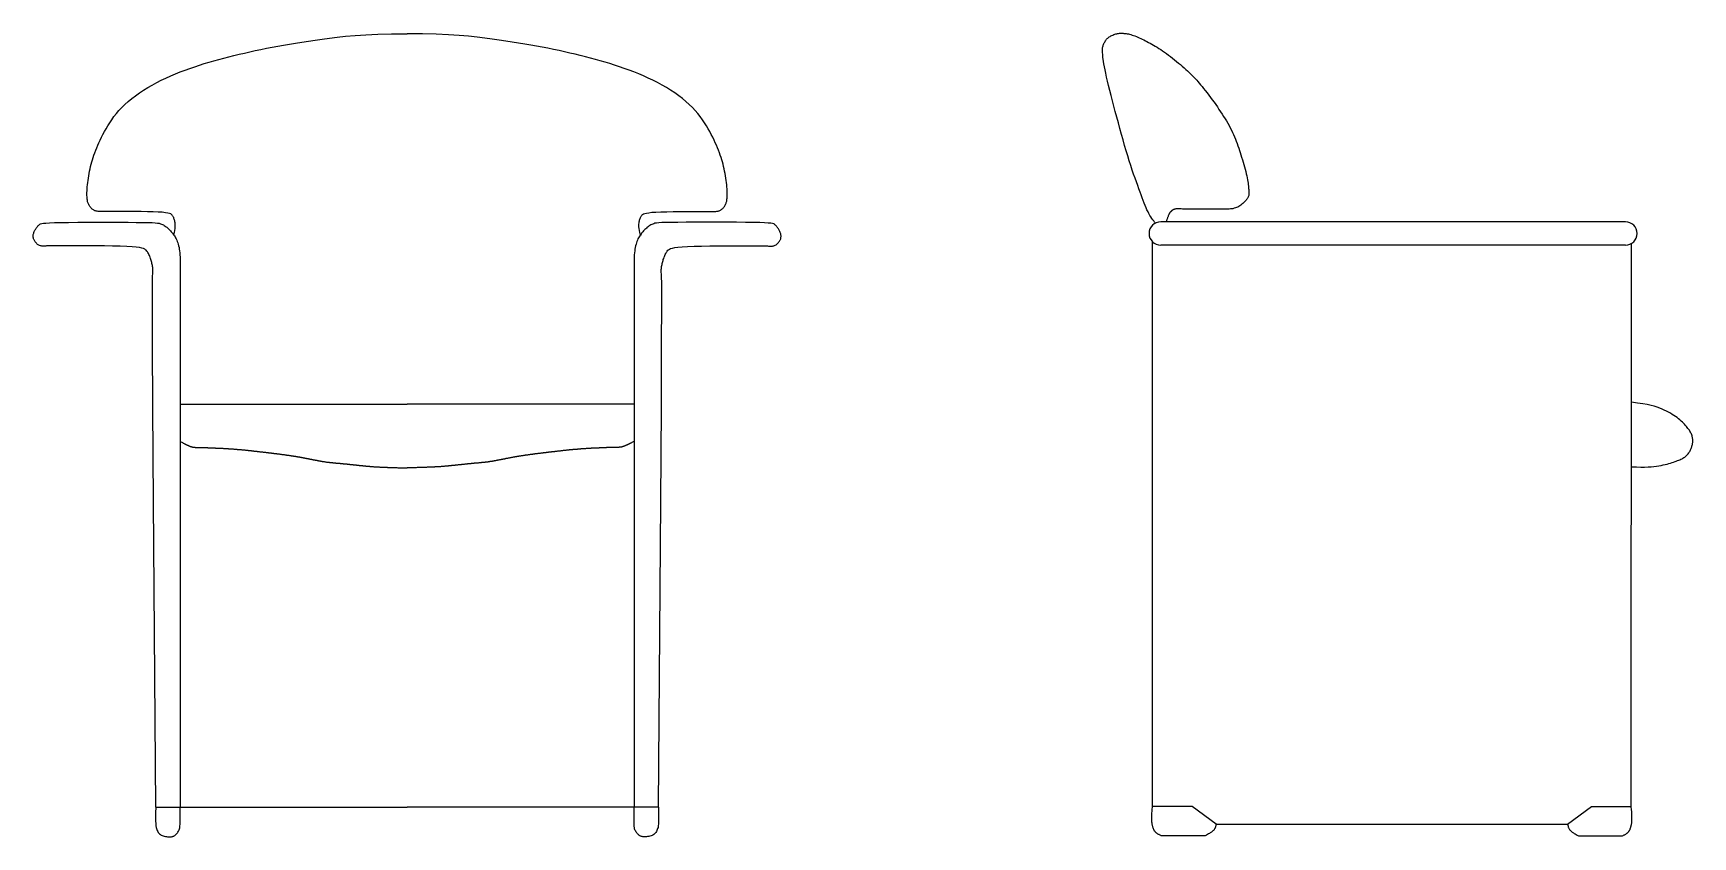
# Model space of a CAD drawing. Header units: millimetres. Extents: x 421 to 3085, y -1408 to 277.
# Drawn here: x 1963.5 to 2141.5, y -1023.9 to -937.6 of the extents above; entities that cross this region are included whole.
import ezdxf

# ---------------------------------------------------------------- set-up
doc = ezdxf.new("R2010")
doc.units = ezdxf.units.MM

msp = doc.modelspace()

# ---------------------------------------------------------------- linework, layer by layer
at = {"color": 18, "linetype": 'Continuous', "true_color": 0x000000}
for p, q in [((2134.29, -957.85), (2084.43, -957.85)), ((2083.56, -1020.59), (2083.56, -959.94)), ((2134.29, -960.35), (2084.43, -960.35)), ((2134.9, -1020.59), (2134.95, -960.17)), ((2130.65, -1020.59), (2134.9, -1020.59)), ((2089.2, -1023.77), (2084.56, -1023.77)), ((2090.37, -1022.5), (2128.09, -1022.5)), ((2129.26, -1023.77), (2133.9, -1023.77))]:
    msp.add_line(p, q, dxfattribs=at)
at = {"color": 18, "true_color": 0x000000}
for p, q in [((2087.81, -1020.59), (2083.56, -1020.59)), ((2090.37, -1022.5), (2087.81, -1020.59)), ((2128.09, -1022.5), (2130.65, -1020.59))]:
    msp.add_line(p, q, dxfattribs=at)
at = {"color": 18, "linetype": 'Continuous', "true_color": 0x000000}
for points in [[(1978.56, -959.27), (1978.62, -959.01), (1978.66, -958.78), (1978.69, -958.57), (1978.7, -958.39), (1978.71, -958.23), (1978.7, -958.1), (1978.69, -957.97), (1978.67, -957.86), (1978.65, -957.75), (1978.63, -957.66), (1978.6, -957.57), (1978.57, -957.48), (1978.54, -957.4), (1978.5, -957.33), (1978.46, -957.26), (1978.42, -957.19), (1978.38, -957.13), (1978.32, -957.07), (1978.23, -957.01), (1978.1, -956.96), (1977.91, -956.91), (1977.65, -956.87), (1977.31, -956.83), (1976.88, -956.8), (1976.34, -956.78), (1975.72, -956.76), (1975.05, -956.75), (1974.35, -956.74), (1973.64, -956.74), (1972.97, -956.73), (1972.35, -956.73), (1971.81, -956.74), (1971.37, -956.74), (1971.03, -956.74), (1970.77, -956.74), (1970.58, -956.73), (1970.44, -956.73), (1970.34, -956.72), (1970.27, -956.71), (1970.21, -956.7), (1970.15, -956.68), (1970.09, -956.66), (1970.04, -956.63), (1969.98, -956.6), (1969.92, -956.57), (1969.87, -956.54), (1969.81, -956.5), (1969.77, -956.46), (1969.72, -956.42), (1969.68, -956.37), (1969.64, -956.33), (1969.6, -956.28), (1969.57, -956.23), (1969.54, -956.19), (1969.5, -956.14), (1969.47, -956.08), (1969.44, -956.03), (1969.42, -955.98), (1969.39, -955.92), (1969.36, -955.86), (1969.34, -955.79), (1969.31, -955.72), (1969.29, -955.63), (1969.28, -955.54), (1969.26, -955.43), (1969.25, -955.31), (1969.24, -955.18), (1969.23, -955.03), (1969.23, -954.87), (1969.23, -954.7), (1969.24, -954.52), (1969.25, -954.32), (1969.27, -954.1), (1969.29, -953.88), (1969.32, -953.64), (1969.35, -953.4), (1969.39, -953.15), (1969.43, -952.9), (1969.47, -952.65), (1969.52, -952.4), (1969.57, -952.15), (1969.62, -951.91), (1969.68, -951.66), (1969.75, -951.42), (1969.82, -951.18), (1969.9, -950.93), (1969.98, -950.69), (1970.07, -950.43), (1970.17, -950.17), (1970.28, -949.91), (1970.39, -949.64), (1970.52, -949.36), (1970.65, -949.07), (1970.79, -948.78), (1970.95, -948.48), (1971.11, -948.17), (1971.29, -947.86), (1971.47, -947.54), (1971.68, -947.22), (1971.89, -946.89), (1972.13, -946.56), (1972.39, -946.23), (1972.67, -945.9), (1972.98, -945.57), (1973.31, -945.25), (1973.67, -944.93), (1974.05, -944.62), (1974.45, -944.31), (1974.87, -944.01), (1975.31, -943.72), (1975.77, -943.44), (1976.24, -943.17), (1976.72, -942.91), (1977.21, -942.66), (1977.71, -942.42), (1978.22, -942.19), (1978.73, -941.97), (1979.25, -941.76), (1979.77, -941.56), (1980.28, -941.38), (1980.8, -941.2), (1981.31, -941.03), (1981.82, -940.87), (1982.34, -940.71), (1982.86, -940.56), (1983.38, -940.41), (1983.91, -940.27), (1984.45, -940.13), (1985, -939.99), (1985.56, -939.86), (1986.12, -939.73), (1986.7, -939.6), (1987.28, -939.47), (1987.88, -939.34), (1988.48, -939.22), (1989.09, -939.1), (1989.7, -938.99), (1990.33, -938.88), (1990.96, -938.77), (1991.62, -938.66), (1992.29, -938.55), (1992.99, -938.45), (1993.71, -938.34), (1994.46, -938.23), (1995.24, -938.13), (1996.08, -938.02), (1996.99, -937.92), (1998.01, -937.84), (1999.16, -937.77), (2000.45, -937.71), (2001.92, -937.68), (2003.58, -937.68)], [(2028.61, -959.27), (2028.55, -959.01), (2028.5, -958.78), (2028.48, -958.57), (2028.46, -958.39), (2028.46, -958.23), (2028.46, -958.1), (2028.47, -957.97), (2028.49, -957.86), (2028.51, -957.75), (2028.53, -957.66), (2028.56, -957.57), (2028.59, -957.48), (2028.62, -957.4), (2028.66, -957.33), (2028.7, -957.26), (2028.74, -957.19), (2028.78, -957.13), (2028.84, -957.07), (2028.93, -957.01), (2029.07, -956.96), (2029.25, -956.91), (2029.51, -956.87), (2029.85, -956.83), (2030.28, -956.8), (2030.82, -956.78), (2031.44, -956.76), (2032.12, -956.75), (2032.82, -956.74), (2033.52, -956.74), (2034.19, -956.73), (2034.81, -956.73), (2035.35, -956.74), (2035.79, -956.74), (2036.13, -956.74), (2036.39, -956.74), (2036.58, -956.73), (2036.72, -956.73), (2036.82, -956.72), (2036.89, -956.71), (2036.95, -956.7), (2037.01, -956.68), (2037.07, -956.66), (2037.13, -956.63), (2037.19, -956.6), (2037.24, -956.57), (2037.3, -956.54), (2037.35, -956.5), (2037.4, -956.46), (2037.44, -956.42), (2037.49, -956.37), (2037.52, -956.33), (2037.56, -956.28), (2037.6, -956.23), (2037.63, -956.19), (2037.66, -956.14), (2037.69, -956.08), (2037.72, -956.03), (2037.75, -955.98), (2037.77, -955.92), (2037.8, -955.86), (2037.83, -955.79), (2037.85, -955.72), (2037.87, -955.63), (2037.89, -955.54), (2037.9, -955.43), (2037.92, -955.31), (2037.93, -955.18), (2037.93, -955.03), (2037.93, -954.87), (2037.93, -954.7), (2037.92, -954.52), (2037.91, -954.32), (2037.9, -954.1), (2037.87, -953.88), (2037.85, -953.64), (2037.81, -953.4), (2037.78, -953.15), (2037.74, -952.9), (2037.69, -952.65), (2037.64, -952.4), (2037.59, -952.15), (2037.54, -951.91), (2037.48, -951.66), (2037.41, -951.42), (2037.34, -951.18), (2037.27, -950.93), (2037.18, -950.69), (2037.09, -950.43), (2036.99, -950.17), (2036.89, -949.91), (2036.77, -949.64), (2036.65, -949.36), (2036.51, -949.07), (2036.37, -948.78), (2036.21, -948.48), (2036.05, -948.17), (2035.88, -947.86), (2035.69, -947.54), (2035.49, -947.22), (2035.27, -946.89), (2035.03, -946.56), (2034.77, -946.23), (2034.49, -945.9), (2034.19, -945.57), (2033.86, -945.25), (2033.5, -944.93), (2033.12, -944.62), (2032.72, -944.31), (2032.29, -944.01), (2031.85, -943.72), (2031.4, -943.44), (2030.93, -943.17), (2030.44, -942.91), (2029.95, -942.66), (2029.45, -942.42), (2028.94, -942.19), (2028.43, -941.97), (2027.91, -941.76), (2027.4, -941.56), (2026.88, -941.38), (2026.36, -941.2), (2025.85, -941.03), (2025.34, -940.87), (2024.82, -940.71), (2024.31, -940.56), (2023.78, -940.41), (2023.25, -940.27), (2022.71, -940.13), (2022.16, -939.99), (2021.61, -939.86), (2021.04, -939.73), (2020.46, -939.6), (2019.88, -939.47), (2019.29, -939.34), (2018.69, -939.22), (2018.08, -939.1), (2017.46, -938.99), (2016.84, -938.88), (2016.2, -938.77), (2015.54, -938.66), (2014.87, -938.55), (2014.18, -938.45), (2013.46, -938.34), (2012.71, -938.23), (2011.92, -938.13), (2011.09, -938.02), (2010.17, -937.92), (2009.15, -937.84), (2008.01, -937.77), (2006.71, -937.71), (2005.25, -937.68), (2003.58, -937.68)], [(2083.86, -957.99), (2083.78, -957.88), (2083.69, -957.76), (2083.59, -957.63), (2083.49, -957.49), (2083.39, -957.33), (2083.28, -957.16), (2083.17, -956.97), (2083.07, -956.78), (2082.96, -956.56), (2082.86, -956.34), (2082.76, -956.09), (2082.66, -955.84), (2082.56, -955.57), (2082.45, -955.28), (2082.34, -954.97), (2082.22, -954.65), (2082.1, -954.31), (2081.96, -953.94), (2081.83, -953.56), (2081.68, -953.16), (2081.53, -952.74), (2081.38, -952.29), (2081.22, -951.81), (2081.06, -951.31), (2080.9, -950.78), (2080.73, -950.22), (2080.56, -949.65), (2080.4, -949.06), (2080.23, -948.46), (2080.06, -947.85), (2079.89, -947.24), (2079.73, -946.63), (2079.56, -946.02), (2079.4, -945.43), (2079.25, -944.85), (2079.1, -944.28), (2078.96, -943.74), (2078.84, -943.23), (2078.72, -942.75), (2078.62, -942.31), (2078.53, -941.9), (2078.46, -941.53), (2078.39, -941.2), (2078.34, -940.91), (2078.3, -940.64), (2078.27, -940.4), (2078.24, -940.2), (2078.22, -940.01), (2078.21, -939.85), (2078.19, -939.71), (2078.18, -939.59), (2078.18, -939.48), (2078.18, -939.39), (2078.18, -939.3), (2078.19, -939.21), (2078.2, -939.13), (2078.22, -939.05), (2078.25, -938.96), (2078.27, -938.88), (2078.31, -938.8), (2078.34, -938.72), (2078.38, -938.63), (2078.43, -938.55), (2078.47, -938.48), (2078.52, -938.4), (2078.58, -938.33), (2078.63, -938.26), (2078.69, -938.19), (2078.76, -938.12), (2078.83, -938.06), (2078.91, -938), (2079, -937.95), (2079.09, -937.89), (2079.18, -937.85), (2079.29, -937.8), (2079.39, -937.76), (2079.5, -937.72), (2079.6, -937.69), (2079.71, -937.66), (2079.81, -937.64), (2079.91, -937.62), (2080.01, -937.61), (2080.1, -937.6), (2080.19, -937.6), (2080.29, -937.6), (2080.39, -937.61), (2080.49, -937.62), (2080.6, -937.63), (2080.71, -937.65), (2080.83, -937.67), (2080.96, -937.69), (2081.09, -937.72), (2081.23, -937.76), (2081.37, -937.8), (2081.51, -937.84), (2081.66, -937.89), (2081.82, -937.95), (2081.97, -938.02), (2082.13, -938.09), (2082.29, -938.17), (2082.46, -938.25), (2082.62, -938.33), (2082.79, -938.42), (2082.96, -938.51), (2083.13, -938.6), (2083.31, -938.69), (2083.48, -938.79), (2083.66, -938.89), (2083.85, -939), (2084.04, -939.11), (2084.23, -939.23), (2084.43, -939.36), (2084.63, -939.49), (2084.84, -939.64), (2085.05, -939.79), (2085.27, -939.95), (2085.48, -940.12), (2085.7, -940.28), (2085.92, -940.46), (2086.13, -940.63), (2086.34, -940.81), (2086.55, -940.98), (2086.75, -941.16), (2086.95, -941.33), (2087.13, -941.5), (2087.31, -941.66), (2087.48, -941.82), (2087.64, -941.97), (2087.78, -942.11), (2087.92, -942.25), (2088.05, -942.38), (2088.17, -942.51), (2088.3, -942.65), (2088.43, -942.8), (2088.57, -942.96), (2088.71, -943.14), (2088.87, -943.33), (2089.04, -943.54), (2089.21, -943.77), (2089.4, -944), (2089.58, -944.25), (2089.77, -944.5), (2089.96, -944.76), (2090.15, -945.01), (2090.33, -945.27), (2090.51, -945.52), (2090.68, -945.78), (2090.85, -946.03), (2091.02, -946.28), (2091.18, -946.53), (2091.33, -946.78), (2091.48, -947.02), (2091.62, -947.27), (2091.76, -947.52), (2091.89, -947.76), (2092.01, -948.01), (2092.13, -948.25), (2092.24, -948.49), (2092.35, -948.73), (2092.45, -948.97), (2092.54, -949.21), (2092.63, -949.45), (2092.72, -949.69), (2092.8, -949.93), (2092.88, -950.18), (2092.96, -950.42), (2093.03, -950.67), (2093.11, -950.92), (2093.19, -951.18), (2093.27, -951.44), (2093.34, -951.7), (2093.42, -951.96), (2093.49, -952.21), (2093.55, -952.45), (2093.61, -952.69), (2093.66, -952.92), (2093.71, -953.13), (2093.74, -953.34), (2093.77, -953.52), (2093.8, -953.7), (2093.82, -953.86), (2093.84, -954.01), (2093.85, -954.15), (2093.86, -954.27), (2093.87, -954.38), (2093.88, -954.47), (2093.89, -954.56), (2093.9, -954.63), (2093.9, -954.7), (2093.9, -954.76), (2093.9, -954.82), (2093.9, -954.88), (2093.89, -954.93), (2093.88, -954.99), (2093.87, -955.04), (2093.85, -955.09), (2093.83, -955.15), (2093.8, -955.2), (2093.77, -955.26), (2093.74, -955.32), (2093.7, -955.39), (2093.65, -955.45), (2093.6, -955.52), (2093.54, -955.59), (2093.47, -955.67), (2093.4, -955.74), (2093.32, -955.82), (2093.23, -955.89), (2093.14, -955.97), (2093.03, -956.05), (2092.92, -956.12), (2092.81, -956.19), (2092.69, -956.26), (2092.56, -956.31), (2092.44, -956.36), (2092.31, -956.4), (2092.18, -956.44), (2092.05, -956.46), (2091.92, -956.47), (2091.79, -956.48), (2091.65, -956.48), (2091.51, -956.48), (2091.36, -956.48), (2091.2, -956.48), (2091.04, -956.48), (2090.87, -956.48), (2090.69, -956.48), (2090.5, -956.48), (2090.3, -956.49), (2090.08, -956.49), (2089.85, -956.49), (2089.6, -956.5), (2089.34, -956.5), (2089.06, -956.5), (2088.78, -956.5), (2088.49, -956.5), (2088.21, -956.5), (2087.94, -956.5), (2087.69, -956.5), (2087.46, -956.5), (2087.25, -956.49), (2087.07, -956.49), (2086.91, -956.48), (2086.77, -956.48), (2086.64, -956.47), (2086.54, -956.47), (2086.44, -956.47), (2086.36, -956.46), (2086.28, -956.46), (2086.21, -956.46), (2086.15, -956.46), (2086.09, -956.47), (2086.04, -956.47), (2085.99, -956.48), (2085.95, -956.49), (2085.91, -956.5), (2085.87, -956.51), (2085.83, -956.53), (2085.79, -956.54), (2085.76, -956.56), (2085.73, -956.58), (2085.7, -956.6), (2085.67, -956.62), (2085.65, -956.63), (2085.63, -956.65), (2085.6, -956.67), (2085.58, -956.69), (2085.56, -956.71), (2085.55, -956.73), (2085.53, -956.74), (2085.51, -956.76), (2085.49, -956.78), (2085.48, -956.8), (2085.46, -956.81), (2085.44, -956.83), (2085.42, -956.86), (2085.4, -956.88), (2085.38, -956.91), (2085.36, -956.95), (2085.34, -956.99), (2085.32, -957.04), (2085.29, -957.09), (2085.27, -957.15), (2085.24, -957.22), (2085.22, -957.28), (2085.2, -957.34), (2085.17, -957.4), (2085.15, -957.46), (2085.13, -957.52), (2085.11, -957.57), (2085.09, -957.62), (2085.07, -957.67), (2085.05, -957.71), (2085.04, -957.76), (2085.02, -957.8), (2085, -957.85)], [(1976.62, -1020.66), (1976.47, -1001.97), (1976.37, -987.9), (1976.3, -977.77), (1976.27, -970.95), (1976.26, -966.75), (1976.27, -964.54), (1976.28, -963.65), (1976.3, -963.42), (1976.31, -963.3), (1976.31, -963.19), (1976.32, -963.08), (1976.31, -962.97), (1976.3, -962.87), (1976.29, -962.76), (1976.27, -962.65), (1976.26, -962.54), (1976.23, -962.44), (1976.21, -962.33), (1976.18, -962.21), (1976.15, -962.1), (1976.12, -961.99), (1976.09, -961.88), (1976.05, -961.77), (1976.01, -961.66), (1975.97, -961.56), (1975.93, -961.45), (1975.88, -961.35), (1975.83, -961.26), (1975.78, -961.16), (1975.72, -961.07), (1975.66, -960.99), (1975.6, -960.91), (1975.53, -960.84), (1975.44, -960.77), (1975.31, -960.71), (1975.13, -960.66), (1974.87, -960.61), (1974.52, -960.56), (1974.07, -960.53), (1973.5, -960.5), (1972.79, -960.47), (1971.98, -960.45), (1971.1, -960.43), (1970.18, -960.42), (1969.27, -960.42), (1968.39, -960.41), (1967.57, -960.41), (1966.87, -960.41), (1966.29, -960.42), (1965.84, -960.42), (1965.5, -960.43), (1965.24, -960.43), (1965.05, -960.44), (1964.91, -960.44), (1964.81, -960.45), (1964.73, -960.45), (1964.64, -960.46), (1964.56, -960.46), (1964.48, -960.45), (1964.4, -960.45), (1964.32, -960.44), (1964.24, -960.42), (1964.16, -960.39), (1964.08, -960.36), (1964.01, -960.32), (1963.94, -960.27), (1963.87, -960.21), (1963.81, -960.15), (1963.75, -960.08), (1963.69, -960.01), (1963.64, -959.94), (1963.6, -959.87), (1963.56, -959.8), (1963.53, -959.73), (1963.51, -959.66), (1963.49, -959.59), (1963.47, -959.51), (1963.47, -959.44), (1963.47, -959.37), (1963.47, -959.29), (1963.48, -959.21), (1963.5, -959.13), (1963.52, -959.06), (1963.55, -958.98), (1963.58, -958.9), (1963.62, -958.82), (1963.66, -958.74), (1963.7, -958.67), (1963.75, -958.59), (1963.8, -958.52), (1963.85, -958.45), (1963.9, -958.38), (1963.95, -958.32), (1964.01, -958.26), (1964.06, -958.21), (1964.12, -958.16), (1964.17, -958.11), (1964.25, -958.07), (1964.38, -958.04), (1964.56, -958.01), (1964.84, -957.98), (1965.23, -957.96), (1965.75, -957.94), (1966.43, -957.92), (1967.27, -957.91), (1968.25, -957.9), (1969.32, -957.9), (1970.44, -957.89), (1971.56, -957.89), (1972.65, -957.9), (1973.65, -957.9), (1974.52, -957.91), (1975.24, -957.92), (1975.8, -957.93), (1976.24, -957.94), (1976.57, -957.96), (1976.81, -957.99), (1976.99, -958.01), (1977.12, -958.05), (1977.23, -958.09), (1977.33, -958.13), (1977.44, -958.19), (1977.53, -958.24), (1977.63, -958.31), (1977.72, -958.37), (1977.81, -958.44), (1977.9, -958.52), (1977.98, -958.59), (1978.06, -958.67), (1978.13, -958.75), (1978.21, -958.83), (1978.28, -958.91), (1978.35, -958.99), (1978.42, -959.08), (1978.49, -959.17), (1978.55, -959.27), (1978.62, -959.37), (1978.69, -959.47), (1978.75, -959.58), (1978.81, -959.69), (1978.87, -959.82), (1978.93, -959.95), (1978.98, -960.09), (1979.03, -960.24), (1979.07, -960.41), (1979.11, -960.59), (1979.14, -960.78), (1979.17, -960.97), (1979.19, -961.19), (1979.21, -961.41), (1979.22, -961.64), (1979.24, -961.88)], [(2030.54, -1020.66), (2030.69, -1001.97), (2030.8, -987.9), (2030.86, -977.77), (2030.89, -970.95), (2030.9, -966.75), (2030.9, -964.54), (2030.88, -963.65), (2030.87, -963.42), (2030.85, -963.3), (2030.85, -963.19), (2030.85, -963.08), (2030.85, -962.97), (2030.86, -962.87), (2030.87, -962.76), (2030.89, -962.65), (2030.91, -962.54), (2030.93, -962.44), (2030.95, -962.33), (2030.98, -962.21), (2031.01, -962.1), (2031.04, -961.99), (2031.07, -961.88), (2031.11, -961.77), (2031.15, -961.66), (2031.19, -961.56), (2031.24, -961.45), (2031.28, -961.35), (2031.33, -961.26), (2031.39, -961.16), (2031.44, -961.07), (2031.5, -960.99), (2031.56, -960.91), (2031.63, -960.84), (2031.73, -960.77), (2031.85, -960.71), (2032.04, -960.66), (2032.29, -960.61), (2032.64, -960.56), (2033.09, -960.53), (2033.66, -960.5), (2034.37, -960.47), (2035.18, -960.45), (2036.06, -960.43), (2036.98, -960.42), (2037.9, -960.42), (2038.78, -960.41), (2039.59, -960.41), (2040.29, -960.41), (2040.87, -960.42), (2041.32, -960.42), (2041.67, -960.43), (2041.93, -960.43), (2042.11, -960.44), (2042.25, -960.44), (2042.35, -960.45), (2042.44, -960.45), (2042.52, -960.46), (2042.6, -960.46), (2042.68, -960.45), (2042.77, -960.45), (2042.85, -960.44), (2042.93, -960.42), (2043.01, -960.39), (2043.08, -960.36), (2043.16, -960.32), (2043.23, -960.27), (2043.29, -960.21), (2043.36, -960.15), (2043.42, -960.08), (2043.47, -960.01), (2043.52, -959.94), (2043.56, -959.87), (2043.6, -959.8), (2043.63, -959.73), (2043.66, -959.66), (2043.68, -959.59), (2043.69, -959.51), (2043.7, -959.44), (2043.7, -959.37), (2043.69, -959.29), (2043.68, -959.21), (2043.66, -959.13), (2043.64, -959.06), (2043.61, -958.98), (2043.58, -958.9), (2043.55, -958.82), (2043.51, -958.74), (2043.46, -958.67), (2043.42, -958.59), (2043.37, -958.52), (2043.32, -958.45), (2043.26, -958.38), (2043.21, -958.32), (2043.15, -958.26), (2043.1, -958.21), (2043.05, -958.16), (2042.99, -958.11), (2042.91, -958.07), (2042.79, -958.04), (2042.6, -958.01), (2042.32, -957.98), (2041.93, -957.96), (2041.41, -957.94), (2040.74, -957.92), (2039.89, -957.91), (2038.91, -957.9), (2037.84, -957.9), (2036.72, -957.89), (2035.6, -957.89), (2034.51, -957.9), (2033.51, -957.9), (2032.64, -957.91), (2031.93, -957.92), (2031.36, -957.93), (2030.92, -957.94), (2030.6, -957.96), (2030.35, -957.99), (2030.17, -958.01), (2030.04, -958.05), (2029.93, -958.09), (2029.83, -958.13), (2029.73, -958.19), (2029.63, -958.24), (2029.53, -958.31), (2029.44, -958.37), (2029.35, -958.44), (2029.27, -958.52), (2029.18, -958.59), (2029.1, -958.67), (2029.03, -958.75), (2028.95, -958.83), (2028.88, -958.91), (2028.81, -958.99), (2028.74, -959.08), (2028.68, -959.17), (2028.61, -959.27), (2028.54, -959.37), (2028.48, -959.47), (2028.41, -959.58), (2028.35, -959.69), (2028.29, -959.82), (2028.24, -959.95), (2028.18, -960.09), (2028.14, -960.24), (2028.1, -960.41), (2028.06, -960.59), (2028.03, -960.78), (2028, -960.97), (2027.97, -961.19), (2027.95, -961.41), (2027.94, -961.64), (2027.93, -961.88)], [(1979.24, -961.88), (1979.24, -1020.66)], [(2027.93, -961.88), (2027.93, -1020.66)], [(1979.24, -977.43), (2003.58, -977.43)], [(2027.93, -977.43), (2003.58, -977.43)], [(2134.93, -984.15), (2135.46, -984.16), (2135.93, -984.17), (2136.35, -984.17), (2136.72, -984.15), (2137.05, -984.14), (2137.35, -984.11), (2137.62, -984.08), (2137.87, -984.04), (2138.11, -984), (2138.33, -983.95), (2138.55, -983.9), (2138.75, -983.85), (2138.94, -983.79), (2139.12, -983.74), (2139.29, -983.68), (2139.46, -983.63), (2139.61, -983.58), (2139.75, -983.53), (2139.89, -983.48), (2140.02, -983.43), (2140.14, -983.38), (2140.25, -983.33), (2140.36, -983.28), (2140.46, -983.22), (2140.56, -983.16), (2140.65, -983.1), (2140.73, -983.03), (2140.82, -982.97), (2140.89, -982.89), (2140.96, -982.82), (2141.03, -982.74), (2141.09, -982.66), (2141.14, -982.58), (2141.19, -982.5), (2141.24, -982.42), (2141.28, -982.34), (2141.32, -982.25), (2141.35, -982.17), (2141.38, -982.09), (2141.41, -982), (2141.43, -981.92), (2141.45, -981.84), (2141.47, -981.76), (2141.49, -981.68), (2141.5, -981.6), (2141.51, -981.52), (2141.52, -981.43), (2141.52, -981.35), (2141.52, -981.26), (2141.51, -981.18), (2141.5, -981.09), (2141.48, -981), (2141.46, -980.91), (2141.44, -980.81), (2141.41, -980.72), (2141.37, -980.62), (2141.32, -980.53), (2141.27, -980.43), (2141.21, -980.33), (2141.15, -980.23), (2141.08, -980.13), (2141, -980.02), (2140.92, -979.92), (2140.83, -979.81), (2140.73, -979.7), (2140.63, -979.58), (2140.52, -979.47), (2140.4, -979.35), (2140.27, -979.23), (2140.13, -979.11), (2139.99, -978.99), (2139.83, -978.87), (2139.67, -978.75), (2139.49, -978.64), (2139.3, -978.52), (2139.11, -978.4), (2138.9, -978.29), (2138.68, -978.18), (2138.45, -978.07), (2138.22, -977.96), (2137.97, -977.85), (2137.7, -977.75), (2137.39, -977.65), (2137.04, -977.56), (2136.63, -977.47), (2136.15, -977.38), (2135.59, -977.3), (2134.93, -977.22)], [(1979.24, -981.42), (1979.32, -981.47), (1979.4, -981.51), (1979.47, -981.54), (1979.52, -981.57), (1979.57, -981.6), (1979.61, -981.62), (1979.65, -981.64), (1979.68, -981.66), (1979.71, -981.67), (1979.74, -981.69), (1979.77, -981.7), (1979.79, -981.71), (1979.82, -981.72), (1979.84, -981.74), (1979.86, -981.75), (1979.88, -981.76), (1979.91, -981.77), (1979.93, -981.78), (1979.95, -981.79), (1979.97, -981.8), (1979.99, -981.81), (1980, -981.82), (1980.02, -981.82), (1980.04, -981.83), (1980.06, -981.84), (1980.08, -981.85), (1980.1, -981.86), (1980.11, -981.86), (1980.13, -981.87), (1980.15, -981.88), (1980.16, -981.89), (1980.18, -981.89), (1980.19, -981.9), (1980.21, -981.91), (1980.22, -981.91), (1980.24, -981.92), (1980.25, -981.92), (1980.27, -981.93), (1980.28, -981.93), (1980.3, -981.94), (1980.31, -981.94), (1980.32, -981.95), (1980.34, -981.95), (1980.35, -981.96), (1980.37, -981.96), (1980.38, -981.97), (1980.39, -981.97), (1980.4, -981.98), (1980.42, -981.98), (1980.43, -981.98), (1980.44, -981.99), (1980.45, -981.99), (1980.47, -981.99), (1980.48, -982), (1980.49, -982), (1980.5, -982), (1980.52, -982.01), (1980.53, -982.01), (1980.54, -982.01), (1980.55, -982.01), (1980.56, -982.02), (1980.58, -982.02), (1980.59, -982.02), (1980.6, -982.02), (1980.61, -982.03), (1980.62, -982.03), (1980.64, -982.03), (1980.65, -982.03), (1980.66, -982.03), (1980.67, -982.04), (1980.68, -982.04), (1980.7, -982.04), (1980.71, -982.04), (1980.72, -982.04), (1980.73, -982.04), (1980.74, -982.05), (1980.76, -982.05), (1980.77, -982.05), (1980.78, -982.05), (1980.79, -982.05), (1980.8, -982.05), (1980.82, -982.05), (1980.83, -982.05), (1980.84, -982.06), (1980.85, -982.06), (1980.86, -982.06), (1980.88, -982.06), (1980.89, -982.06), (1980.9, -982.06), (1980.91, -982.06), (1980.93, -982.06), (1980.94, -982.06), (1980.95, -982.06), (1980.96, -982.06), (1980.98, -982.06), (1980.99, -982.06), (1981, -982.06), (1981.01, -982.06), (1981.03, -982.07), (1981.04, -982.07), (1981.05, -982.07), (1981.07, -982.07), (1981.08, -982.07), (1981.09, -982.07), (1981.11, -982.07), (1981.12, -982.07), (1981.13, -982.07), (1981.15, -982.07), (1981.16, -982.07), (1981.18, -982.07), (1981.19, -982.07), (1981.2, -982.07), (1981.22, -982.07), (1981.23, -982.07), (1981.25, -982.07), (1981.26, -982.07), (1981.28, -982.07), (1981.29, -982.07), (1981.31, -982.07), (1981.32, -982.07), (1981.34, -982.07), (1981.35, -982.07), (1981.37, -982.07), (1981.38, -982.07), (1981.4, -982.07), (1981.41, -982.07), (1981.43, -982.07), (1981.45, -982.07), (1981.46, -982.07), (1981.48, -982.07), (1981.49, -982.07), (1981.51, -982.07), (1981.53, -982.07), (1981.55, -982.08), (1981.56, -982.08), (1981.58, -982.08), (1981.6, -982.08), (1981.62, -982.08), (1981.63, -982.08), (1981.65, -982.08), (1981.67, -982.08), (1981.69, -982.08), (1981.71, -982.08), (1981.73, -982.08), (1981.75, -982.08), (1981.77, -982.08), (1981.79, -982.08), (1981.81, -982.08), (1981.83, -982.08), (1981.85, -982.08), (1981.87, -982.08), (1981.89, -982.08), (1981.91, -982.09), (1981.93, -982.09), (1981.96, -982.09), (1981.98, -982.09), (1982, -982.09), (1982.02, -982.09), (1982.05, -982.09), (1982.07, -982.09), (1982.09, -982.09), (1982.12, -982.09), (1982.14, -982.09), (1982.16, -982.09), (1982.19, -982.09), (1982.21, -982.1), (1982.24, -982.1), (1982.27, -982.1), (1982.29, -982.1), (1982.32, -982.1), (1982.35, -982.1), (1982.37, -982.1), (1982.4, -982.1), (1982.43, -982.1), (1982.46, -982.1), (1982.48, -982.11), (1982.51, -982.11), (1982.54, -982.11), (1982.57, -982.11), (1982.6, -982.11), (1982.63, -982.11), (1982.66, -982.11), (1982.69, -982.11), (1982.72, -982.11), (1982.76, -982.12), (1982.79, -982.12), (1982.82, -982.12), (1982.85, -982.12), (1982.89, -982.12), (1982.92, -982.12), (1982.95, -982.12), (1982.99, -982.12), (1983.02, -982.13), (1983.06, -982.13), (1983.09, -982.13), (1983.13, -982.13), (1983.17, -982.13), (1983.2, -982.13), (1983.24, -982.14), (1983.28, -982.14), (1983.31, -982.14), (1983.35, -982.14), (1983.39, -982.14), (1983.43, -982.14), (1983.47, -982.15), (1983.5, -982.15), (1983.54, -982.15), (1983.58, -982.15), (1983.62, -982.15), (1983.66, -982.15), (1983.7, -982.16), (1983.74, -982.16), (1983.79, -982.16), (1983.83, -982.16), (1983.87, -982.17), (1983.91, -982.17), (1983.95, -982.17), (1983.99, -982.17), (1984.04, -982.17), (1984.08, -982.18), (1984.12, -982.18), (1984.17, -982.18), (1984.21, -982.18), (1984.25, -982.19), (1984.3, -982.19), (1984.34, -982.19), (1984.38, -982.19), (1984.43, -982.2), (1984.47, -982.2), (1984.52, -982.2), (1984.56, -982.21), (1984.61, -982.21), (1984.65, -982.21), (1984.7, -982.22), (1984.75, -982.22), (1984.79, -982.22), (1984.84, -982.23), (1984.89, -982.23), (1984.93, -982.23), (1984.98, -982.24), (1985.03, -982.24), (1985.07, -982.24), (1985.12, -982.25), (1985.17, -982.25), (1985.21, -982.25), (1985.26, -982.26), (1985.31, -982.26), (1985.36, -982.27), (1985.41, -982.27), (1985.45, -982.27), (1985.5, -982.28), (1985.55, -982.28), (1985.6, -982.29), (1985.65, -982.29), (1985.7, -982.29), (1985.74, -982.3), (1985.79, -982.3), (1985.84, -982.31), (1985.89, -982.31), (1985.94, -982.32), (1985.99, -982.32), (1986.04, -982.33), (1986.09, -982.33), (1986.14, -982.34), (1986.19, -982.34), (1986.24, -982.35), (1986.29, -982.35), (1986.34, -982.36), (1986.39, -982.36), (1986.44, -982.37), (1986.49, -982.37), (1986.54, -982.38), (1986.59, -982.38), (1986.64, -982.39), (1986.69, -982.39), (1986.74, -982.4), (1986.79, -982.41), (1986.84, -982.41), (1986.89, -982.42), (1986.95, -982.42), (1987, -982.43), (1987.05, -982.43), (1987.1, -982.44), (1987.15, -982.45), (1987.2, -982.45), (1987.25, -982.46), (1987.3, -982.46), (1987.36, -982.47), (1987.41, -982.47), (1987.46, -982.48), (1987.51, -982.49), (1987.56, -982.49), (1987.61, -982.5), (1987.67, -982.5), (1987.72, -982.51), (1987.77, -982.52), (1987.82, -982.52), (1987.87, -982.53), (1987.93, -982.54), (1987.98, -982.54), (1988.03, -982.55), (1988.08, -982.55), (1988.14, -982.56), (1988.19, -982.57), (1988.24, -982.57), (1988.29, -982.58), (1988.35, -982.59), (1988.4, -982.59), (1988.45, -982.6), (1988.5, -982.6), (1988.56, -982.61), (1988.61, -982.62), (1988.66, -982.62), (1988.71, -982.63), (1988.77, -982.64), (1988.82, -982.64), (1988.87, -982.65), (1988.93, -982.66), (1988.98, -982.66), (1989.03, -982.67), (1989.08, -982.67), (1989.14, -982.68), (1989.19, -982.69), (1989.24, -982.69), (1989.3, -982.7), (1989.35, -982.71), (1989.4, -982.71), (1989.45, -982.72), (1989.51, -982.73), (1989.56, -982.73), (1989.61, -982.74), (1989.66, -982.75), (1989.72, -982.75), (1989.77, -982.76), (1989.82, -982.77), (1989.87, -982.77), (1989.93, -982.78), (1989.98, -982.79), (1990.03, -982.79), (1990.08, -982.8), (1990.14, -982.81), (1990.19, -982.81), (1990.24, -982.82), (1990.29, -982.83), (1990.34, -982.83), (1990.39, -982.84), (1990.45, -982.85), (1990.5, -982.85), (1990.55, -982.86), (1990.6, -982.87), (1990.65, -982.88), (1990.7, -982.88), (1990.75, -982.89), (1990.8, -982.9), (1990.85, -982.9), (1990.91, -982.91), (1990.96, -982.92), (1991.01, -982.93), (1991.06, -982.93), (1991.11, -982.94), (1991.16, -982.95), (1991.21, -982.96), (1991.26, -982.96), (1991.31, -982.97), (1991.36, -982.98), (1991.4, -982.99), (1991.45, -982.99), (1991.5, -983), (1991.55, -983.01), (1991.6, -983.02), (1991.65, -983.03), (1991.7, -983.03), (1991.74, -983.04), (1991.79, -983.05), (1991.84, -983.06), (1991.89, -983.07), (1991.93, -983.07), (1991.98, -983.08), (1992.03, -983.09), (1992.08, -983.1), (1992.12, -983.11), (1992.17, -983.12), (1992.21, -983.12), (1992.26, -983.13), (1992.31, -983.14), (1992.35, -983.15), (1992.4, -983.16), (1992.44, -983.17), (1992.49, -983.18), (1992.53, -983.18), (1992.58, -983.19), (1992.62, -983.2), (1992.67, -983.21), (1992.71, -983.22), (1992.75, -983.23), (1992.8, -983.24), (1992.84, -983.25), (1992.89, -983.25), (1992.93, -983.26), (1992.97, -983.27), (1993.02, -983.28), (1993.06, -983.29), (1993.1, -983.3), (1993.14, -983.31), (1993.19, -983.31), (1993.23, -983.32), (1993.27, -983.33), (1993.31, -983.34), (1993.35, -983.35), (1993.4, -983.36), (1993.44, -983.37), (1993.48, -983.37), (1993.52, -983.38), (1993.56, -983.39), (1993.6, -983.4), (1993.64, -983.41), (1993.68, -983.41), (1993.72, -983.42), (1993.76, -983.43), (1993.8, -983.44), (1993.85, -983.45), (1993.89, -983.45), (1993.93, -983.46), (1993.96, -983.47), (1994, -983.48), (1994.04, -983.48), (1994.08, -983.49), (1994.12, -983.5), (1994.16, -983.51), (1994.2, -983.51), (1994.24, -983.52), (1994.28, -983.53), (1994.32, -983.53), (1994.36, -983.54), (1994.39, -983.55), (1994.43, -983.55), (1994.47, -983.56), (1994.51, -983.57), (1994.55, -983.57), (1994.58, -983.58), (1994.62, -983.58), (1994.66, -983.59), (1994.7, -983.59), (1994.74, -983.6), (1994.77, -983.61), (1994.81, -983.61), (1994.85, -983.62), (1994.88, -983.62), (1994.92, -983.63), (1994.96, -983.63), (1995, -983.64), (1995.03, -983.64), (1995.07, -983.65), (1995.11, -983.65), (1995.14, -983.65), (1995.18, -983.66), (1995.22, -983.66), (1995.25, -983.67), (1995.29, -983.67), (1995.33, -983.68), (1995.36, -983.68), (1995.4, -983.68), (1995.43, -983.69), (1995.47, -983.69), (1995.51, -983.69), (1995.54, -983.7), (1995.58, -983.7), (1995.61, -983.71), (1995.65, -983.71), (1995.69, -983.71), (1995.72, -983.72), (1995.76, -983.72), (1995.79, -983.72), (1995.83, -983.73), (1995.87, -983.73), (1995.9, -983.73), (1995.94, -983.74), (1995.97, -983.74), (1996.01, -983.74), (1996.05, -983.74), (1996.08, -983.75), (1996.12, -983.75), (1996.15, -983.75), (1996.19, -983.76), (1996.23, -983.76), (1996.26, -983.76), (1996.3, -983.77), (1996.33, -983.77), (1996.37, -983.77), (1996.41, -983.78), (1996.44, -983.78), (1996.48, -983.78), (1996.52, -983.79), (1996.55, -983.79), (1996.59, -983.79), (1996.62, -983.8), (1996.66, -983.8), (1996.7, -983.8), (1996.73, -983.81), (1996.77, -983.81), (1996.81, -983.81), (1996.84, -983.82), (1996.88, -983.82), (1996.92, -983.82), (1996.95, -983.83), (1996.99, -983.83), (1997.03, -983.83), (1997.07, -983.84), (1997.1, -983.84), (1997.14, -983.85), (1997.18, -983.85), (1997.22, -983.85), (1997.25, -983.86), (1997.29, -983.86), (1997.33, -983.86), (1997.37, -983.87), (1997.41, -983.87), (1997.44, -983.88), (1997.48, -983.88), (1997.52, -983.89), (1997.56, -983.89), (1997.6, -983.89), (1997.64, -983.9), (1997.68, -983.9), (1997.72, -983.91), (1997.76, -983.91), (1997.8, -983.92), (1997.83, -983.92), (1997.87, -983.92), (1997.91, -983.93), (1997.96, -983.93), (1998, -983.94), (1998.04, -983.94), (1998.08, -983.95), (1998.12, -983.95), (1998.16, -983.96), (1998.2, -983.96), (1998.24, -983.96), (1998.28, -983.97), (1998.33, -983.97), (1998.37, -983.98), (1998.41, -983.98), (1998.45, -983.99), (1998.5, -983.99), (1998.54, -984), (1998.58, -984), (1998.62, -984.01), (1998.67, -984.01), (1998.71, -984.01), (1998.76, -984.02), (1998.8, -984.02), (1998.85, -984.03), (1998.89, -984.03), (1998.94, -984.04), (1998.98, -984.04), (1999.03, -984.05), (1999.07, -984.05), (1999.12, -984.05), (1999.16, -984.06), (1999.21, -984.06), (1999.26, -984.07), (1999.31, -984.07), (1999.35, -984.08), (1999.4, -984.08), (1999.45, -984.08), (1999.5, -984.09), (1999.55, -984.09), (1999.59, -984.1), (1999.64, -984.1), (1999.69, -984.1), (1999.74, -984.11), (1999.79, -984.11), (1999.84, -984.12), (1999.9, -984.12), (1999.95, -984.12), (2000, -984.13), (2000.05, -984.13), (2000.1, -984.13), (2000.16, -984.14), (2000.21, -984.14), (2000.26, -984.14), (2000.32, -984.15), (2000.37, -984.15), (2000.43, -984.15), (2000.48, -984.16), (2000.54, -984.16), (2000.59, -984.16), (2000.65, -984.17), (2000.71, -984.17), (2000.76, -984.17), (2000.82, -984.18), (2000.88, -984.18), (2000.94, -984.18), (2001, -984.19), (2001.06, -984.19), (2001.12, -984.19), (2001.18, -984.19), (2001.24, -984.2), (2001.3, -984.2), (2001.37, -984.2), (2001.43, -984.2), (2001.49, -984.21), (2001.56, -984.21), (2001.62, -984.21), (2001.69, -984.21), (2001.75, -984.22), (2001.82, -984.22), (2001.89, -984.22), (2001.95, -984.22), (2002.02, -984.22), (2002.09, -984.23), (2002.17, -984.23), (2002.24, -984.23), (2002.32, -984.23), (2002.41, -984.23), (2002.49, -984.23), (2002.59, -984.24), (2002.69, -984.24), (2002.8, -984.24), (2002.93, -984.24), (2003.06, -984.24), (2003.22, -984.24), (2003.39, -984.25), (2003.58, -984.25)], [(2027.93, -981.42), (2027.84, -981.47), (2027.76, -981.51), (2027.7, -981.54), (2027.64, -981.57), (2027.59, -981.6), (2027.55, -981.62), (2027.52, -981.64), (2027.48, -981.66), (2027.45, -981.67), (2027.42, -981.69), (2027.4, -981.7), (2027.37, -981.71), (2027.35, -981.72), (2027.32, -981.74), (2027.3, -981.75), (2027.28, -981.76), (2027.26, -981.77), (2027.24, -981.78), (2027.22, -981.79), (2027.2, -981.8), (2027.18, -981.81), (2027.16, -981.82), (2027.14, -981.82), (2027.12, -981.83), (2027.1, -981.84), (2027.09, -981.85), (2027.07, -981.86), (2027.05, -981.86), (2027.03, -981.87), (2027.02, -981.88), (2027, -981.89), (2026.98, -981.89), (2026.97, -981.9), (2026.95, -981.91), (2026.94, -981.91), (2026.92, -981.92), (2026.91, -981.92), (2026.89, -981.93), (2026.88, -981.93), (2026.87, -981.94), (2026.85, -981.94), (2026.84, -981.95), (2026.82, -981.95), (2026.81, -981.96), (2026.8, -981.96), (2026.78, -981.97), (2026.77, -981.97), (2026.76, -981.98), (2026.75, -981.98), (2026.73, -981.98), (2026.72, -981.99), (2026.71, -981.99), (2026.7, -981.99), (2026.68, -982), (2026.67, -982), (2026.66, -982), (2026.65, -982.01), (2026.63, -982.01), (2026.62, -982.01), (2026.61, -982.01), (2026.6, -982.02), (2026.59, -982.02), (2026.57, -982.02), (2026.56, -982.02), (2026.55, -982.03), (2026.54, -982.03), (2026.53, -982.03), (2026.51, -982.03), (2026.5, -982.03), (2026.49, -982.04), (2026.48, -982.04), (2026.47, -982.04), (2026.46, -982.04), (2026.44, -982.04), (2026.43, -982.04), (2026.42, -982.05), (2026.41, -982.05), (2026.4, -982.05), (2026.38, -982.05), (2026.37, -982.05), (2026.36, -982.05), (2026.35, -982.05), (2026.34, -982.05), (2026.32, -982.06), (2026.31, -982.06), (2026.3, -982.06), (2026.29, -982.06), (2026.27, -982.06), (2026.26, -982.06), (2026.25, -982.06), (2026.24, -982.06), (2026.22, -982.06), (2026.21, -982.06), (2026.2, -982.06), (2026.19, -982.06), (2026.17, -982.06), (2026.16, -982.06), (2026.15, -982.06), (2026.14, -982.07), (2026.12, -982.07), (2026.11, -982.07), (2026.1, -982.07), (2026.08, -982.07), (2026.07, -982.07), (2026.06, -982.07), (2026.04, -982.07), (2026.03, -982.07), (2026.02, -982.07), (2026, -982.07), (2025.99, -982.07), (2025.97, -982.07), (2025.96, -982.07), (2025.95, -982.07), (2025.93, -982.07), (2025.92, -982.07), (2025.9, -982.07), (2025.89, -982.07), (2025.87, -982.07), (2025.86, -982.07), (2025.84, -982.07), (2025.83, -982.07), (2025.81, -982.07), (2025.8, -982.07), (2025.78, -982.07), (2025.77, -982.07), (2025.75, -982.07), (2025.73, -982.07), (2025.72, -982.07), (2025.7, -982.07), (2025.68, -982.07), (2025.67, -982.07), (2025.65, -982.07), (2025.63, -982.07), (2025.62, -982.08), (2025.6, -982.08), (2025.58, -982.08), (2025.56, -982.08), (2025.55, -982.08), (2025.53, -982.08), (2025.51, -982.08), (2025.49, -982.08), (2025.47, -982.08), (2025.45, -982.08), (2025.43, -982.08), (2025.42, -982.08), (2025.4, -982.08), (2025.38, -982.08), (2025.36, -982.08), (2025.34, -982.08), (2025.31, -982.08), (2025.29, -982.08), (2025.27, -982.08), (2025.25, -982.09), (2025.23, -982.09), (2025.21, -982.09), (2025.19, -982.09), (2025.16, -982.09), (2025.14, -982.09), (2025.12, -982.09), (2025.09, -982.09), (2025.07, -982.09), (2025.05, -982.09), (2025.02, -982.09), (2025, -982.09), (2024.97, -982.09), (2024.95, -982.1), (2024.92, -982.1), (2024.9, -982.1), (2024.87, -982.1), (2024.84, -982.1), (2024.82, -982.1), (2024.79, -982.1), (2024.76, -982.1), (2024.74, -982.1), (2024.71, -982.1), (2024.68, -982.11), (2024.65, -982.11), (2024.62, -982.11), (2024.59, -982.11), (2024.56, -982.11), (2024.53, -982.11), (2024.5, -982.11), (2024.47, -982.11), (2024.44, -982.11), (2024.41, -982.12), (2024.37, -982.12), (2024.34, -982.12), (2024.31, -982.12), (2024.28, -982.12), (2024.24, -982.12), (2024.21, -982.12), (2024.17, -982.12), (2024.14, -982.13), (2024.1, -982.13), (2024.07, -982.13), (2024.03, -982.13), (2024, -982.13), (2023.96, -982.13), (2023.92, -982.14), (2023.89, -982.14), (2023.85, -982.14), (2023.81, -982.14), (2023.77, -982.14), (2023.74, -982.14), (2023.7, -982.15), (2023.66, -982.15), (2023.62, -982.15), (2023.58, -982.15), (2023.54, -982.15), (2023.5, -982.15), (2023.46, -982.16), (2023.42, -982.16), (2023.38, -982.16), (2023.34, -982.16), (2023.29, -982.17), (2023.25, -982.17), (2023.21, -982.17), (2023.17, -982.17), (2023.13, -982.17), (2023.08, -982.18), (2023.04, -982.18), (2023, -982.18), (2022.95, -982.18), (2022.91, -982.19), (2022.87, -982.19), (2022.82, -982.19), (2022.78, -982.19), (2022.73, -982.2), (2022.69, -982.2), (2022.64, -982.2), (2022.6, -982.21), (2022.55, -982.21), (2022.51, -982.21), (2022.46, -982.22), (2022.42, -982.22), (2022.37, -982.22), (2022.32, -982.23), (2022.28, -982.23), (2022.23, -982.23), (2022.18, -982.24), (2022.14, -982.24), (2022.09, -982.24), (2022.04, -982.25), (2022, -982.25), (2021.95, -982.25), (2021.9, -982.26), (2021.85, -982.26), (2021.81, -982.27), (2021.76, -982.27), (2021.71, -982.27), (2021.66, -982.28), (2021.61, -982.28), (2021.56, -982.29), (2021.52, -982.29), (2021.47, -982.29), (2021.42, -982.3), (2021.37, -982.3), (2021.32, -982.31), (2021.27, -982.31), (2021.22, -982.32), (2021.17, -982.32), (2021.12, -982.33), (2021.07, -982.33), (2021.02, -982.34), (2020.97, -982.34), (2020.92, -982.35), (2020.87, -982.35), (2020.82, -982.36), (2020.77, -982.36), (2020.72, -982.37), (2020.67, -982.37), (2020.62, -982.38), (2020.57, -982.38), (2020.52, -982.39), (2020.47, -982.39), (2020.42, -982.4), (2020.37, -982.41), (2020.32, -982.41), (2020.27, -982.42), (2020.22, -982.42), (2020.17, -982.43), (2020.12, -982.43), (2020.06, -982.44), (2020.01, -982.45), (2019.96, -982.45), (2019.91, -982.46), (2019.86, -982.46), (2019.81, -982.47), (2019.76, -982.47), (2019.7, -982.48), (2019.65, -982.49), (2019.6, -982.49), (2019.55, -982.5), (2019.5, -982.5), (2019.44, -982.51), (2019.39, -982.52), (2019.34, -982.52), (2019.29, -982.53), (2019.24, -982.54), (2019.18, -982.54), (2019.13, -982.55), (2019.08, -982.55), (2019.03, -982.56), (2018.97, -982.57), (2018.92, -982.57), (2018.87, -982.58), (2018.82, -982.59), (2018.76, -982.59), (2018.71, -982.6), (2018.66, -982.6), (2018.61, -982.61), (2018.55, -982.62), (2018.5, -982.62), (2018.45, -982.63), (2018.4, -982.64), (2018.34, -982.64), (2018.29, -982.65), (2018.24, -982.66), (2018.18, -982.66), (2018.13, -982.67), (2018.08, -982.67), (2018.03, -982.68), (2017.97, -982.69), (2017.92, -982.69), (2017.87, -982.7), (2017.81, -982.71), (2017.76, -982.71), (2017.71, -982.72), (2017.66, -982.73), (2017.6, -982.73), (2017.55, -982.74), (2017.5, -982.75), (2017.45, -982.75), (2017.39, -982.76), (2017.34, -982.77), (2017.29, -982.77), (2017.24, -982.78), (2017.18, -982.79), (2017.13, -982.79), (2017.08, -982.8), (2017.03, -982.81), (2016.98, -982.81), (2016.92, -982.82), (2016.87, -982.83), (2016.82, -982.83), (2016.77, -982.84), (2016.72, -982.85), (2016.67, -982.85), (2016.61, -982.86), (2016.56, -982.87), (2016.51, -982.88), (2016.46, -982.88), (2016.41, -982.89), (2016.36, -982.9), (2016.31, -982.9), (2016.26, -982.91), (2016.21, -982.92), (2016.16, -982.93), (2016.11, -982.93), (2016.06, -982.94), (2016.01, -982.95), (2015.96, -982.96), (2015.91, -982.96), (2015.86, -982.97), (2015.81, -982.98), (2015.76, -982.99), (2015.71, -982.99), (2015.66, -983), (2015.61, -983.01), (2015.56, -983.02), (2015.52, -983.03), (2015.47, -983.03), (2015.42, -983.04), (2015.37, -983.05), (2015.32, -983.06), (2015.28, -983.07), (2015.23, -983.07), (2015.18, -983.08), (2015.13, -983.09), (2015.09, -983.1), (2015.04, -983.11), (2014.99, -983.12), (2014.95, -983.12), (2014.9, -983.13), (2014.86, -983.14), (2014.81, -983.15), (2014.77, -983.16), (2014.72, -983.17), (2014.68, -983.18), (2014.63, -983.18), (2014.59, -983.19), (2014.54, -983.2), (2014.5, -983.21), (2014.45, -983.22), (2014.41, -983.23), (2014.36, -983.24), (2014.32, -983.25), (2014.28, -983.25), (2014.23, -983.26), (2014.19, -983.27), (2014.15, -983.28), (2014.1, -983.29), (2014.06, -983.3), (2014.02, -983.31), (2013.98, -983.31), (2013.93, -983.32), (2013.89, -983.33), (2013.85, -983.34), (2013.81, -983.35), (2013.77, -983.36), (2013.73, -983.37), (2013.68, -983.37), (2013.64, -983.38), (2013.6, -983.39), (2013.56, -983.4), (2013.52, -983.41), (2013.48, -983.41), (2013.44, -983.42), (2013.4, -983.43), (2013.36, -983.44), (2013.32, -983.45), (2013.28, -983.45), (2013.24, -983.46), (2013.2, -983.47), (2013.16, -983.48), (2013.12, -983.48), (2013.08, -983.49), (2013.04, -983.5), (2013, -983.51), (2012.96, -983.51), (2012.92, -983.52), (2012.88, -983.53), (2012.85, -983.53), (2012.81, -983.54), (2012.77, -983.55), (2012.73, -983.55), (2012.69, -983.56), (2012.65, -983.57), (2012.62, -983.57), (2012.58, -983.58), (2012.54, -983.58), (2012.5, -983.59), (2012.47, -983.59), (2012.43, -983.6), (2012.39, -983.61), (2012.35, -983.61), (2012.32, -983.62), (2012.28, -983.62), (2012.24, -983.63), (2012.2, -983.63), (2012.17, -983.64), (2012.13, -983.64), (2012.09, -983.65), (2012.06, -983.65), (2012.02, -983.65), (2011.98, -983.66), (2011.95, -983.66), (2011.91, -983.67), (2011.87, -983.67), (2011.84, -983.68), (2011.8, -983.68), (2011.77, -983.68), (2011.73, -983.69), (2011.69, -983.69), (2011.66, -983.69), (2011.62, -983.7), (2011.58, -983.7), (2011.55, -983.71), (2011.51, -983.71), (2011.48, -983.71), (2011.44, -983.72), (2011.4, -983.72), (2011.37, -983.72), (2011.33, -983.73), (2011.3, -983.73), (2011.26, -983.73), (2011.22, -983.74), (2011.19, -983.74), (2011.15, -983.74), (2011.12, -983.74), (2011.08, -983.75), (2011.05, -983.75), (2011.01, -983.75), (2010.97, -983.76), (2010.94, -983.76), (2010.9, -983.76), (2010.86, -983.77), (2010.83, -983.77), (2010.79, -983.77), (2010.76, -983.78), (2010.72, -983.78), (2010.68, -983.78), (2010.65, -983.79), (2010.61, -983.79), (2010.58, -983.79), (2010.54, -983.8), (2010.5, -983.8), (2010.47, -983.8), (2010.43, -983.81), (2010.39, -983.81), (2010.36, -983.81), (2010.32, -983.82), (2010.28, -983.82), (2010.25, -983.82), (2010.21, -983.83), (2010.17, -983.83), (2010.13, -983.83), (2010.1, -983.84), (2010.06, -983.84), (2010.02, -983.85), (2009.98, -983.85), (2009.95, -983.85), (2009.91, -983.86), (2009.87, -983.86), (2009.83, -983.86), (2009.8, -983.87), (2009.76, -983.87), (2009.72, -983.88), (2009.68, -983.88), (2009.64, -983.89), (2009.6, -983.89), (2009.56, -983.89), (2009.53, -983.9), (2009.49, -983.9), (2009.45, -983.91), (2009.41, -983.91), (2009.37, -983.92), (2009.33, -983.92), (2009.29, -983.92), (2009.25, -983.93), (2009.21, -983.93), (2009.17, -983.94), (2009.13, -983.94), (2009.09, -983.95), (2009.05, -983.95), (2009, -983.96), (2008.96, -983.96), (2008.92, -983.96), (2008.88, -983.97), (2008.84, -983.97), (2008.8, -983.98), (2008.75, -983.98), (2008.71, -983.99), (2008.67, -983.99), (2008.62, -984), (2008.58, -984), (2008.54, -984.01), (2008.49, -984.01), (2008.45, -984.01), (2008.41, -984.02), (2008.36, -984.02), (2008.32, -984.03), (2008.27, -984.03), (2008.23, -984.04), (2008.18, -984.04), (2008.14, -984.05), (2008.09, -984.05), (2008.04, -984.05), (2008, -984.06), (2007.95, -984.06), (2007.9, -984.07), (2007.86, -984.07), (2007.81, -984.08), (2007.76, -984.08), (2007.71, -984.08), (2007.67, -984.09), (2007.62, -984.09), (2007.57, -984.1), (2007.52, -984.1), (2007.47, -984.1), (2007.42, -984.11), (2007.37, -984.11), (2007.32, -984.12), (2007.27, -984.12), (2007.22, -984.12), (2007.16, -984.13), (2007.11, -984.13), (2007.06, -984.13), (2007.01, -984.14), (2006.95, -984.14), (2006.9, -984.14), (2006.85, -984.15), (2006.79, -984.15), (2006.74, -984.15), (2006.68, -984.16), (2006.63, -984.16), (2006.57, -984.16), (2006.51, -984.17), (2006.46, -984.17), (2006.4, -984.17), (2006.34, -984.18), (2006.28, -984.18), (2006.22, -984.18), (2006.16, -984.19), (2006.1, -984.19), (2006.04, -984.19), (2005.98, -984.19), (2005.92, -984.2), (2005.86, -984.2), (2005.8, -984.2), (2005.73, -984.2), (2005.67, -984.21), (2005.61, -984.21), (2005.54, -984.21), (2005.48, -984.21), (2005.41, -984.22), (2005.34, -984.22), (2005.28, -984.22), (2005.21, -984.22), (2005.14, -984.22), (2005.07, -984.23), (2005, -984.23), (2004.92, -984.23), (2004.84, -984.23), (2004.76, -984.23), (2004.67, -984.23), (2004.57, -984.24), (2004.47, -984.24), (2004.36, -984.24), (2004.24, -984.24), (2004.1, -984.24), (2003.95, -984.24), (2003.77, -984.25), (2003.58, -984.25)], [(1976.62, -1020.66), (1976.6, -1021.28), (1976.6, -1021.78), (1976.6, -1022.16), (1976.62, -1022.46), (1976.64, -1022.68), (1976.67, -1022.85), (1976.7, -1022.98), (1976.74, -1023.09), (1976.78, -1023.19), (1976.84, -1023.29), (1976.89, -1023.38), (1976.96, -1023.46), (1977.03, -1023.54), (1977.11, -1023.61), (1977.2, -1023.67), (1977.3, -1023.73), (1977.41, -1023.77), (1977.53, -1023.8), (1977.65, -1023.83), (1977.77, -1023.84), (1977.89, -1023.85), (1978.01, -1023.86), (1978.12, -1023.86), (1978.22, -1023.86), (1978.3, -1023.85), (1978.37, -1023.84), (1978.44, -1023.82), (1978.5, -1023.8), (1978.55, -1023.78), (1978.6, -1023.75), (1978.65, -1023.71), (1978.7, -1023.67), (1978.76, -1023.61), (1978.82, -1023.56), (1978.88, -1023.49), (1978.94, -1023.42), (1979, -1023.35), (1979.05, -1023.27), (1979.1, -1023.18), (1979.14, -1023.1), (1979.17, -1023), (1979.2, -1022.89), (1979.21, -1022.73), (1979.22, -1022.51), (1979.23, -1022.22), (1979.23, -1021.82), (1979.24, -1021.31), (1979.24, -1020.66)], [(1976.62, -1020.66), (2003.58, -1020.66)], [(2030.54, -1020.66), (2003.58, -1020.66)], [(2030.54, -1020.66), (2030.56, -1021.28), (2030.56, -1021.78), (2030.56, -1022.16), (2030.55, -1022.46), (2030.53, -1022.68), (2030.5, -1022.85), (2030.46, -1022.98), (2030.42, -1023.09), (2030.38, -1023.19), (2030.33, -1023.29), (2030.27, -1023.38), (2030.21, -1023.46), (2030.13, -1023.54), (2030.05, -1023.61), (2029.96, -1023.67), (2029.86, -1023.73), (2029.75, -1023.77), (2029.64, -1023.8), (2029.52, -1023.83), (2029.39, -1023.84), (2029.27, -1023.85), (2029.15, -1023.86), (2029.05, -1023.86), (2028.95, -1023.86), (2028.86, -1023.85), (2028.79, -1023.84), (2028.72, -1023.82), (2028.67, -1023.8), (2028.61, -1023.78), (2028.56, -1023.75), (2028.51, -1023.71), (2028.46, -1023.67), (2028.4, -1023.61), (2028.34, -1023.56), (2028.28, -1023.49), (2028.22, -1023.42), (2028.16, -1023.35), (2028.11, -1023.27), (2028.06, -1023.18), (2028.02, -1023.1), (2027.99, -1023), (2027.97, -1022.89), (2027.95, -1022.73), (2027.94, -1022.51), (2027.93, -1022.22), (2027.93, -1021.82), (2027.93, -1021.31), (2027.93, -1020.66)], [(2084.56, -1023.77), (2084.49, -1023.74), (2084.43, -1023.71), (2084.37, -1023.68), (2084.31, -1023.65), (2084.25, -1023.62), (2084.19, -1023.6), (2084.14, -1023.57), (2084.1, -1023.54), (2084.05, -1023.51), (2084.01, -1023.48), (2083.97, -1023.45), (2083.94, -1023.42), (2083.91, -1023.39), (2083.88, -1023.36), (2083.85, -1023.33), (2083.83, -1023.3), (2083.8, -1023.27), (2083.78, -1023.24), (2083.76, -1023.21), (2083.74, -1023.17), (2083.72, -1023.14), (2083.7, -1023.1), (2083.69, -1023.07), (2083.67, -1023.02), (2083.65, -1022.98), (2083.63, -1022.93), (2083.61, -1022.88), (2083.59, -1022.82), (2083.58, -1022.76), (2083.56, -1022.69), (2083.54, -1022.62), (2083.53, -1022.55), (2083.52, -1022.47), (2083.5, -1022.39), (2083.49, -1022.3), (2083.48, -1022.2), (2083.47, -1022.09), (2083.47, -1021.98), (2083.47, -1021.86), (2083.47, -1021.72), (2083.47, -1021.58), (2083.48, -1021.43), (2083.49, -1021.28), (2083.5, -1021.13), (2083.51, -1020.98), (2083.53, -1020.84), (2083.54, -1020.71), (2083.56, -1020.59)], [(2133.9, -1023.77), (2133.97, -1023.74), (2134.03, -1023.71), (2134.1, -1023.68), (2134.16, -1023.65), (2134.21, -1023.63), (2134.27, -1023.6), (2134.32, -1023.57), (2134.37, -1023.54), (2134.41, -1023.51), (2134.45, -1023.48), (2134.49, -1023.45), (2134.52, -1023.42), (2134.55, -1023.39), (2134.58, -1023.36), (2134.61, -1023.33), (2134.64, -1023.3), (2134.66, -1023.27), (2134.68, -1023.24), (2134.7, -1023.21), (2134.72, -1023.18), (2134.74, -1023.14), (2134.76, -1023.11), (2134.78, -1023.07), (2134.79, -1023.03), (2134.81, -1022.98), (2134.83, -1022.93), (2134.85, -1022.88), (2134.87, -1022.82), (2134.88, -1022.76), (2134.9, -1022.7), (2134.92, -1022.63), (2134.93, -1022.55), (2134.95, -1022.47), (2134.96, -1022.39), (2134.97, -1022.3), (2134.98, -1022.2), (2134.99, -1022.1), (2134.99, -1021.98), (2134.99, -1021.86), (2134.99, -1021.73), (2134.99, -1021.58), (2134.98, -1021.43), (2134.98, -1021.28), (2134.96, -1021.13), (2134.95, -1020.98), (2134.94, -1020.84), (2134.92, -1020.71), (2134.9, -1020.59)], [(2090.37, -1022.5), (2090.36, -1022.57), (2090.35, -1022.63), (2090.33, -1022.69), (2090.32, -1022.75), (2090.3, -1022.81), (2090.28, -1022.86), (2090.26, -1022.92), (2090.24, -1022.97), (2090.21, -1023.01), (2090.18, -1023.06), (2090.15, -1023.1), (2090.12, -1023.14), (2090.08, -1023.18), (2090.04, -1023.22), (2089.99, -1023.26), (2089.94, -1023.3), (2089.88, -1023.35), (2089.81, -1023.39), (2089.74, -1023.44), (2089.66, -1023.49), (2089.57, -1023.55), (2089.46, -1023.61), (2089.34, -1023.69), (2089.2, -1023.77)], [(2128.09, -1022.5), (2128.1, -1022.57), (2128.12, -1022.63), (2128.13, -1022.69), (2128.15, -1022.75), (2128.16, -1022.81), (2128.18, -1022.87), (2128.2, -1022.92), (2128.22, -1022.97), (2128.25, -1023.02), (2128.28, -1023.06), (2128.31, -1023.1), (2128.34, -1023.14), (2128.38, -1023.18), (2128.43, -1023.22), (2128.47, -1023.26), (2128.53, -1023.31), (2128.58, -1023.35), (2128.65, -1023.39), (2128.72, -1023.44), (2128.8, -1023.49), (2128.89, -1023.55), (2129, -1023.62), (2129.12, -1023.69), (2129.26, -1023.77)]]:
    msp.add_lwpolyline(points, dxfattribs=at)
for centre, start, end in [((2084.43, -959.1), 90, 270), ((2134.29, -959.1), 270, 90)]:
    msp.add_arc(centre, 1.25, start, end, dxfattribs=at)

doc.saveas('drawing.dxf')
